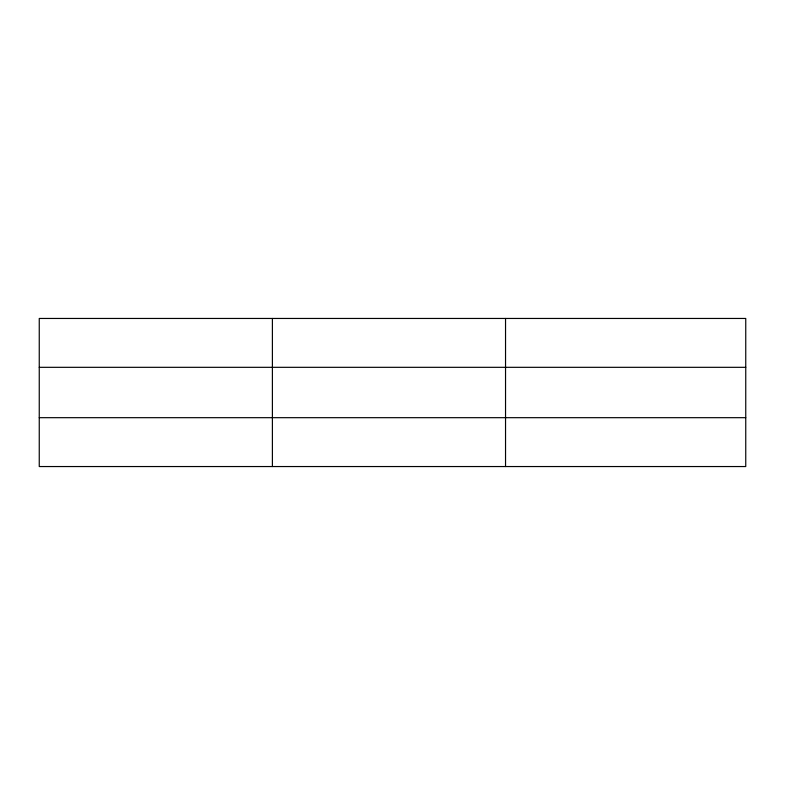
<?xml version="1.0" encoding="UTF-8"?>
<svg xmlns="http://www.w3.org/2000/svg" width="785" height="785" viewBox="0 0 785 785"><rect width="100%" height="100%" fill="white"/><g stroke="black" fill="none" stroke-linecap="round" stroke-linejoin="round"><path stroke-width="1.18" d="M272.395 318.455L272.395 466.545M505.54 318.455L505.54 466.545M745.75 367.321L745.75 318.455L39.25 318.455L39.25 466.545L745.75 466.545L745.75 367.321L39.25 367.321M39.25 417.679L745.75 417.679"/></g></svg>
